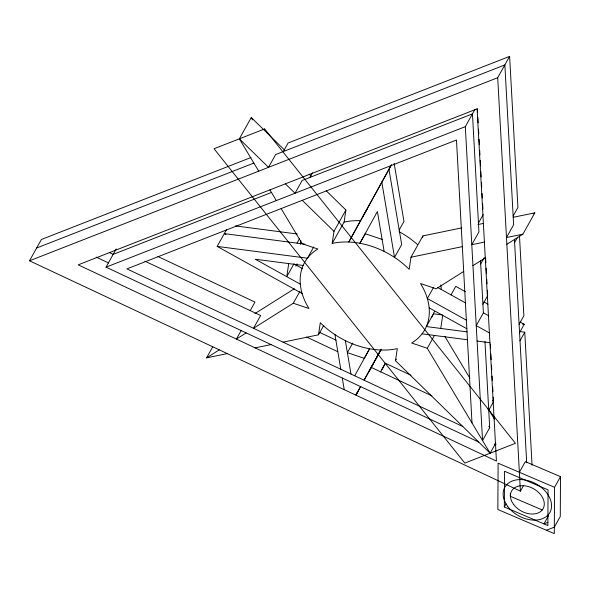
<?xml version="1.0" encoding="UTF-8"?>
<svg xmlns="http://www.w3.org/2000/svg" width="590" height="590" viewBox="0 0 590 590"><rect width="100%" height="100%" fill="white"/><g stroke="black" fill="none" stroke-linecap="round" stroke-linejoin="round"><path stroke-width="0.89" d="M504.332 506.958L504.531 471.248L548.058 489.855L547.859 525.565L504.332 506.958L506.036 503.912M510.306 493.609L510.291 496.293L542.306 509.981M554.541 487.325L554.283 533.618L497.849 509.495L498.108 463.202L554.541 487.325L560.5 476.661L525.329 461.631L519.37 472.288M560.5 476.661L560.279 516.501L554.32 527.158L546.414 530.255M288.717 263.597L286.762 276.673L293.909 263.885L302.692 268.745M300.325 244.371L300.856 240.816M282.994 342.134L318.497 334.825L320.304 322.73A68.846 48.513 29.2 0 0 397.299 348.609L395.492 360.704L490.128 453.201L495.866 442.935M461.712 227.902L422.897 235.897L410.979 257.218L409.172 269.313A68.846 48.513 29.2 0 0 332.177 243.427L333.984 231.332L345.902 210.011L326.181 190.74M332.177 243.427L344.088 222.106L345.902 210.011M422.639 237.623L422.897 235.897M440.76 328.446L442.714 315.362M391.553 164.581L348.808 242.025L391.059 165.539M354.708 375.786L369.569 348.764M360.556 386.59L355.858 395.13L360.77 386.332M380.668 350.018L364.074 380.181L371.228 367.393L431.902 395.868M356.98 393.301L357.842 391.738M369.465 370.594L380.956 349.693M369.333 370.97L381.295 349.221M381.841 369.665L385.358 363.256L411.016 375.299M523.537 485.555L520.409 491.153L29.5 260.787L41.418 239.466L250.964 157.53M478.704 442.035L106.038 267.152L116.215 248.936M258.708 171.159L239.348 138.842L251.259 117.521L284.778 150.273M302.139 293.525L217.157 246.406L226.479 229.739M283.34 151.534L288.104 143.001L509.62 56.382L517.917 207.437L513.153 215.962M227.29 353.602L206.559 357.872L212.739 346.817M309.861 177.457L312.464 172.804M250.212 310.606L254.983 302.073L157.906 256.525M241.317 330.282L236.398 339.073L246.178 332.915M297.021 243.124L299.617 238.471M295.796 266.134L297.094 263.811M313.681 247.018L307.427 258.206L217.157 246.406M144.845 261.156L260.662 315.503L253.508 328.298L293.296 303.238L299.919 291.394M362.378 217.562L367.142 209.037M365.269 233.684L359.907 243.279L377.394 211.478L384.134 251.421M318.497 334.825L323.792 325.348M399.201 229.945L403.966 221.412L394.179 163.423M484.965 341.617L489.693 427.743L482.546 440.531L465.311 126.666L475.061 109.224M520.409 491.153L497.702 77.71L509.62 56.382M352.731 343.056L347.37 352.65L364.303 358.337L369.665 348.742M356.994 393.338L357.857 391.79M380.535 371.988L385.358 363.256M433.591 287.323L427.337 298.518L466.366 320.156M395.492 360.704L396.377 359.126M478.453 223.108L483.225 214.576M442.5 314.942L433.495 313.769L426.349 326.558L467.007 331.875M451.011 294.889L455.782 286.356L465.444 291.718M490.128 453.201L427.278 348.277L434.343 335.644M480.702 263.951L484.169 257.749M514.613 242.593L517.644 237.165M482.915 304.256L487.679 295.723M506.854 244.29L522.917 234.171L534.835 212.843L513.167 217.304M480.511 260.537L483.387 312.833L476.233 325.628L489.39 332.922M519.097 324.316L523.868 315.783L519.48 235.897M519.466 332.841L524.237 324.308L520.21 322.074M520.004 340.74L524.768 332.214L519.37 331.506M493.247 397.188L493.505 401.768L488.734 410.301L487.819 408.767M548.611 515.505L543.928 523.883L547.881 522.334M254.873 313.622L294.373 288.746M206.559 357.872L219.296 349.848M533.286 213.823L534.835 212.843M463.688 271.474L436.18 288.805L420.523 283.539A68.846 48.513 29.2 0 1 411.621 343.011L427.278 348.277M472.937 265.647L485.275 257.882M36.646 247.999L253.892 163.047M29.5 260.787L497.702 77.71M113.184 254.364L271.503 192.451M106.038 267.152L465.311 126.666M477.959 224.554L483.38 223.44M410.979 257.218L462.331 246.642M484.405 242.099L471.786 244.695L478.94 231.9L472.457 113.877L302.169 180.459L295.022 193.255L285.376 183.829M522.917 234.171L506.486 237.549L513.632 224.761L504.856 64.915L275.648 154.543L268.502 167.331L239.348 138.842M255.138 347.871L271.053 344.59M235.44 225.918L297.242 234.001M304.919 244.157L224.311 233.618L225.918 234.51M303.127 265.478L255.286 259.224L300.325 284.196M522.416 324.072L524.237 324.308M422.049 333.829L467.442 339.766M477.081 341.027L489.929 342.702M365.173 233.699L382.106 239.393M293.296 303.238L308.954 308.504A68.846 48.513 29.2 0 1 317.855 249.024L302.198 243.766L281.128 208.587M319.559 332.384L335.961 340.076M306.594 337.06L337.753 351.684M109.209 252.476L113.361 254.423M462.84 426.533L126.909 268.893L456.476 140.022L472.007 422.949M96.148 257.107L108.597 262.956M494.45 444.019L496.109 444.794M483.97 301.984L487.996 304.219M437.632 287.47L465.481 302.906M483.387 312.833L488.8 315.834M429.151 307.847L466.838 328.741M309.094 174.043L311.07 175.968M302.257 200.327L333.984 231.332M492.584 400.241L493.505 401.768M444.867 336.425L469.913 378.234M488.815 409.792L494.486 419.254M488.778 426.209L489.693 427.743M251.259 117.521L252.682 119.888M269.918 189.877L276.319 200.571M388.95 169.234L401.679 244.599L394.526 257.395L381.796 182.03M345.342 340.614L350.984 374.038M334.95 334.648L340.791 369.259M342.274 378.013L344.243 389.68M524.768 332.214L532.069 465.245M514.421 239.179L526.7 462.759M477.428 109.017L477.627 112.69M477.878 117.277L478.18 122.786M478.534 129.21L478.785 133.805M479.087 139.306L479.39 144.816M479.692 150.325L479.95 154.912M480.253 160.421L480.555 165.93M480.857 171.439L481.16 176.941M481.462 182.45L481.713 187.037M482.067 193.468L482.318 198.056M482.62 203.565L482.922 209.067M485.57 257.255L485.865 262.749M486.167 268.244L486.47 273.738M486.772 279.24L487.023 283.82M487.377 290.228L487.628 294.808M490.334 344.073L490.585 348.653M490.887 354.148L491.19 359.642M491.492 365.136L491.743 369.716M492.097 376.125L492.348 380.705M492.694 387.114L492.952 391.694M434.653 311.586A68.846 48.513 29.2 0 1 433.303 313.342M344.088 222.106A68.846 48.513 29.2 0 1 360.623 220.697M399.098 231.678A68.846 48.513 29.2 0 1 417.418 244.511M440.892 284.955A68.846 48.513 29.2 0 1 441.239 289.727M433.495 313.769A68.846 48.513 29.2 0 1 431.578 317.531M264.652 128.945L214.037 148.739L464.824 463.098L515.439 443.304L264.652 128.945M477.089 108.862L78.205 264.844L496.433 461.092L477.089 108.862M507.688 506.39A25.82 18.194 29.2 0 0 549.43 513.197A25.82 18.194 29.2 0 0 524.923 479.965A25.82 18.194 29.2 0 0 507.688 506.39M513.588 504.428A18.076 12.737 29.2 0 0 542.807 509.192A18.076 12.737 29.2 0 0 525.653 485.931A18.076 12.737 29.2 0 0 513.588 504.428"/></g></svg>
